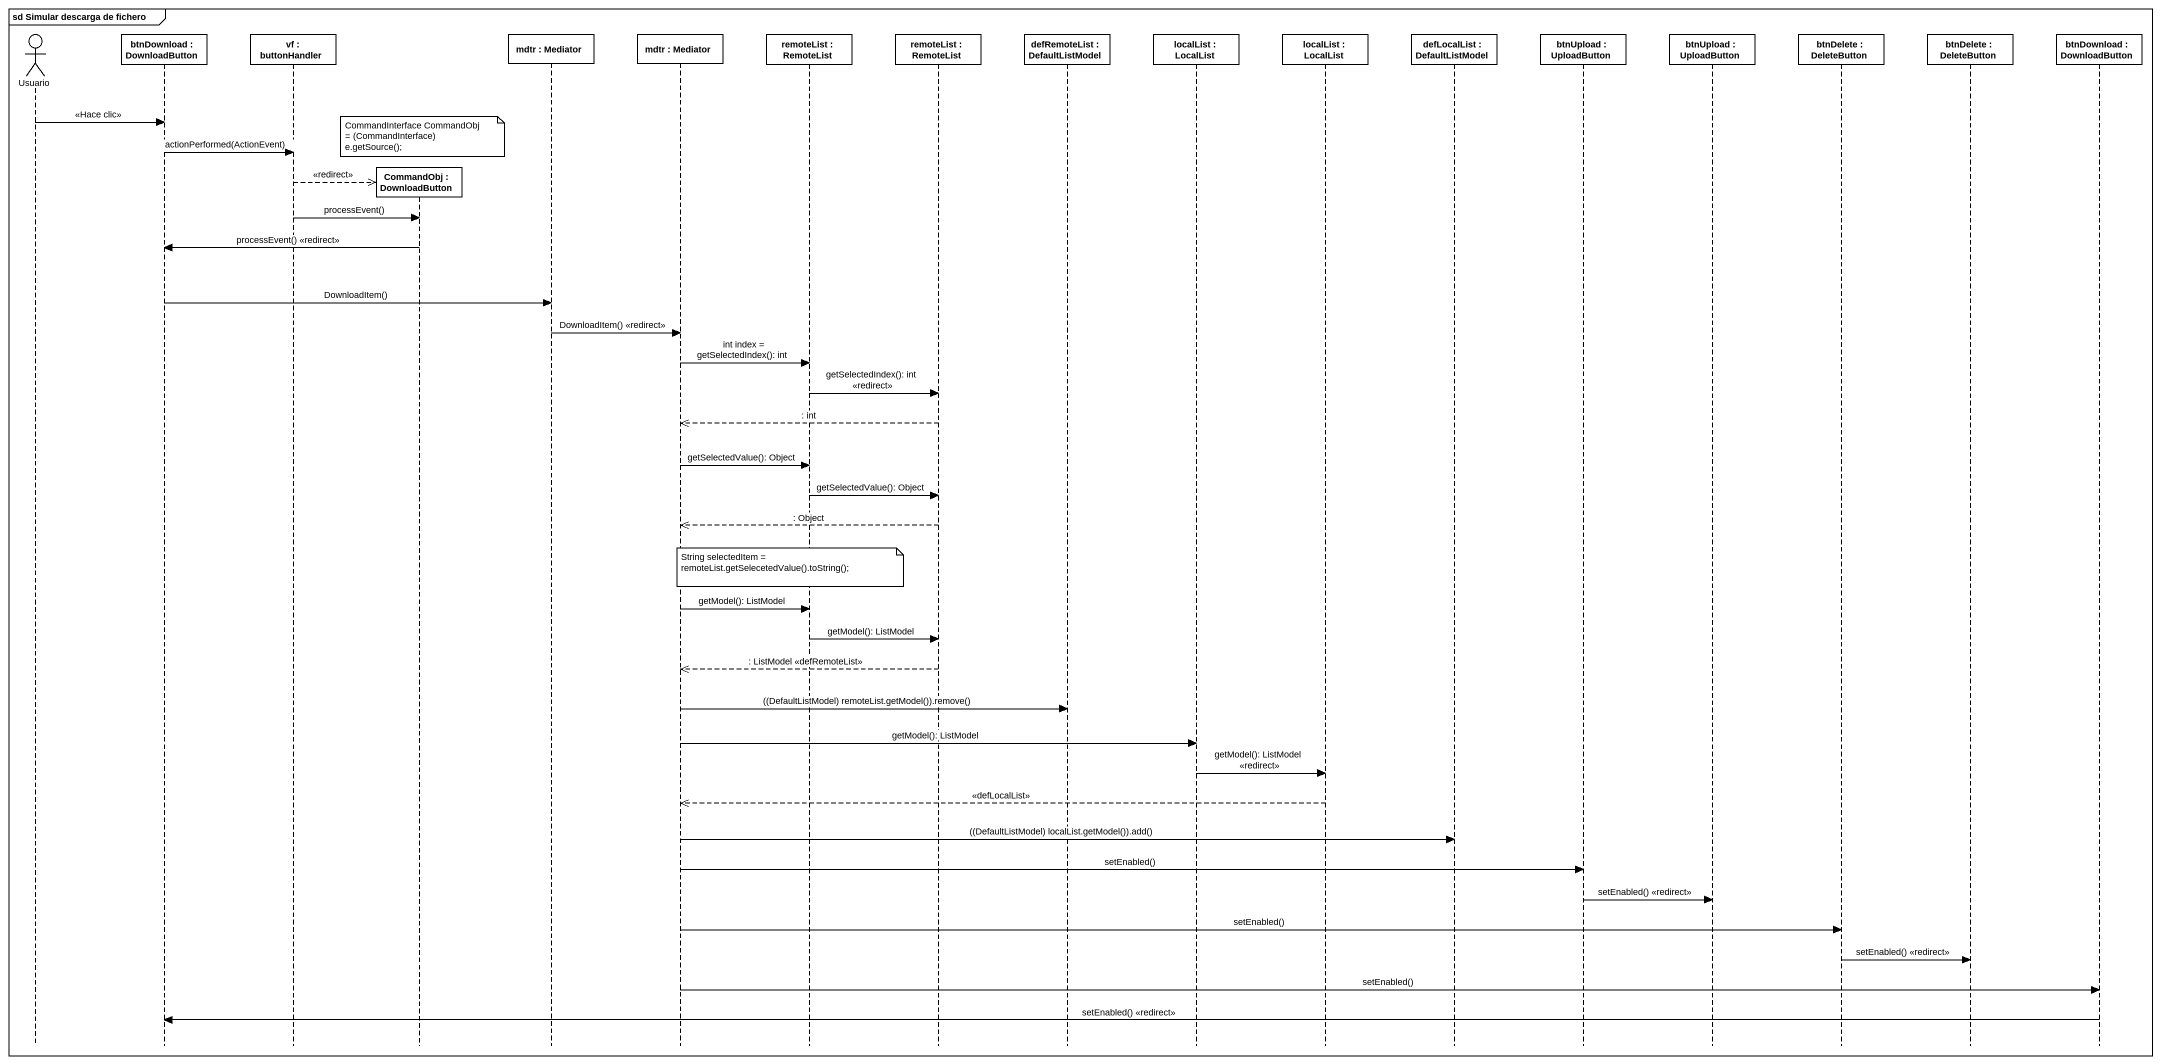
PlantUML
@startuml
mainframe sd Simular descarga de fichero
hide footbox
actor Usuario
participant "btnDownload : DownloadButton" as btnDownload
participant "vf : buttonHandler" as vf
participant "CommandObj : DownloadButton" as CommandObj
participant "mdtr : Mediator" as mdtr
participant "mdtr : Mediator" as mdtr_2
participant "remoteList : RemoteList" as remoteList
participant "remoteList : RemoteList" as remoteList_2
participant "defRemoteList : DefaultListModel" as defRemoteList
participant "localList : LocalList" as localList
participant "localList : LocalList" as localList_2
participant "defLocalList : DefaultListModel" as defLocalList
participant "btnUpload : UploadButton" as btnUpload
participant "btnUpload : UploadButton" as btnUpload_2
participant "btnDelete : DeleteButton" as btnDelete
participant "btnDelete : DeleteButton" as btnDelete_2
participant "btnDownload : DownloadButton" as btnDownload_2

Usuario -> btnDownload : <<Hace clic>>
note over CommandObj : CommandInterface CommandObj = (CommandInterface) e.getSource();
btnDownload -> vf : actionPerformed(ActionEvent)
vf -->> CommandObj ** : <<redirect>>
vf -> CommandObj : processEvent()
CommandObj -> btnDownload : processEvent() <<redirect>>
btnDownload -> mdtr : DownloadItem()
mdtr -> mdtr_2 : DownloadItem() <<redirect>>
mdtr_2 -> remoteList : int index = getSelectedIndex(): int
remoteList -> remoteList_2 : getSelectedIndex(): int <<redirect>>
remoteList_2 -->> mdtr_2 : : int
mdtr_2 -> remoteList : getSelectedValue(): Object
remoteList -> remoteList_2 : getSelectedValue(): Object
remoteList_2 -->> mdtr_2 : : Object
note over remoteList : String selectedItem = remoteList.getSelecetedValue().toString();
mdtr_2 -> remoteList : getModel(): ListModel
remoteList -> remoteList_2 : getModel(): ListModel
remoteList_2 -->> mdtr_2 : : ListModel <<defRemoteList>>
mdtr_2 -> defRemoteList : ((DefaultListModel) remoteList.getModel()).remove()
mdtr_2 -> localList : getModel(): ListModel
localList -> localList_2 : getModel(): ListModel <<redirect>>
localList_2 -->> mdtr_2 : <<defLocalList>>
mdtr_2 -> defLocalList : ((DefaultListModel) localList.getModel()).add()
mdtr_2 -> btnUpload : setEnabled()
btnUpload -> btnUpload_2 : setEnabled() <<redirect>>
mdtr_2 -> btnDelete : setEnabled()
btnDelete -> btnDelete_2 : setEnabled() <<redirect>>
mdtr_2 -> btnDownload_2 : setEnabled()
btnDownload_2 -> btnDownload : setEnabled() <<redirect>>
@enduml
